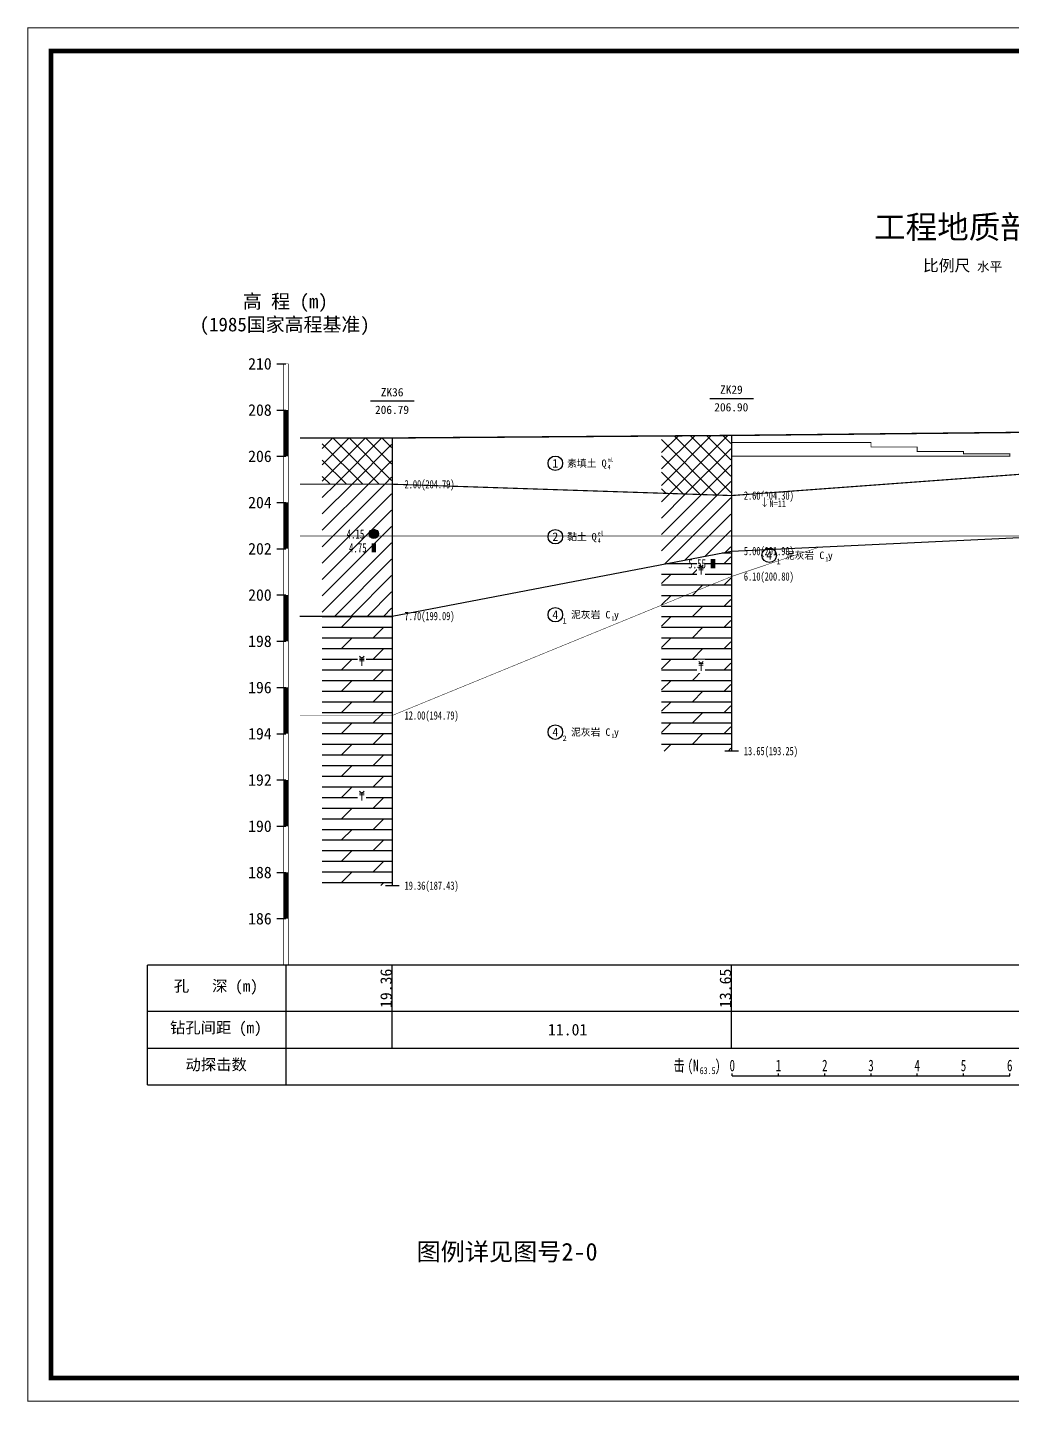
# Model space of a CAD drawing. Header units: millimetres. Extents: x -255 to 9196, y 129 to 426.
# Drawn here: x 7915.4 to 8128.4, y 129.3 to 426.4 of the extents above; entities that cross this region are included whole.
import ezdxf
from ezdxf.enums import TextEntityAlignment as Align

# ---------------------------------------------------------------- set-up
doc = ezdxf.new("R2010")
doc.units = ezdxf.units.MM
doc.linetypes.add('sx', pattern=[10, 5, 0, 5, 0])
for name, color, linetype in [('GiCAD_PouMian', 7, 'Continuous'), ('GICAD_QUYANG', 7, 'Continuous'), ('地质-原位曲线', 7, 'Continuous'), ('地质-图框', 7, 'Continuous'), ('地质-地层符号', 3, 'Continuous'), ('地质-地层线', 7, 'Continuous'), ('地质-地面线', 7, 'Continuous'), ('地质-填充花纹', 4, 'Continuous'), ('地质-文字', 7, 'Continuous'), ('地质-标注栏', 7, 'Continuous'), ('地质-标贯', 7, 'Continuous'), ('地质-钻孔', 7, 'Continuous')]:
    doc.layers.add(name, color=color, linetype=linetype)
doc.layers.add('不打印', color=7, linetype='Continuous', plot=False)
doc.styles.add('LZ_FONTS_FS', font='simfang.ttf', dxfattribs={"width": 0.7})
doc.styles.add('LZ_PMT_LINE', font='', dxfattribs={"height": 2})
doc.styles.get("Standard").update_dxf_attribs({"font": 'simfang.ttf', "height": 2.5})
doc.styles.add('地层编号', font='', dxfattribs={"width": 0.7, "height": 1.85})
doc.styles.add('层底标注', font='', dxfattribs={"width": 0.7, "height": 1.8})
doc.styles.add('岩土名称', font='simfang.ttf', dxfattribs={"width": 0.7, "height": 1.55})
doc.styles.add('时代', font='', dxfattribs={"width": 0.7, "height": 1.6})
doc.styles.add('标注栏数据', font='simfang.ttf', dxfattribs={"width": 0.7, "height": 2.5})
doc.styles.add('标注栏项目', font='simfang.ttf', dxfattribs={"width": 0.7, "height": 3})
doc.styles.add('标贯动探', font='', dxfattribs={"width": 0.7, "height": 1.45})
doc.styles.add('标题', font='simfang.ttf', dxfattribs={"width": 0.7, "height": 8})
doc.styles.add('钻孔标注', font='', dxfattribs={"width": 0.7, "height": 1.8})
doc.styles.add('高程系统', font='simfang.ttf', dxfattribs={"width": 0.7, "height": 3})
doc.styles.get('LZ_PMT_LINE').set_extended_font_data('SimSun')
doc.styles.get('地层编号').set_extended_font_data('FangSong_GB2312')
doc.styles.get('层底标注').set_extended_font_data('FangSong_GB2312')
doc.styles.get('时代').set_extended_font_data('FangSong_GB2312')
doc.styles.get('标贯动探').set_extended_font_data('FangSong_GB2312')
doc.styles.get('钻孔标注').set_extended_font_data('FangSong_GB2312')
doc.linetypes.add('bzhjcx', pattern='A,0.001,[2,XX1.shx,S=1,R=0,X=1,Y=0],-2', length=2.001)
doc.linetypes.add('swx', pattern='A,7,-1.5,["●",LZ_PMT_LINE,S=0.05,R=0,X=0,Y=0],-1.5', length=10)
pattern_1 = [(0, (0, 0), (0, 2.3), []), (45, (0, 0), (4e-16, 4.5999997), [3.252691, -6.5053825])]
pattern_2 = [(45, (0, 0), (-1.76776695, 1.76776695), [])]
pattern_3 = [(45, (0, 0), (-1.76776695, 1.76776695), []), (135, (0, 0), (-1.76776695, -1.76776695), [])]

# ---------------------------------------------------------------- blocks, each defined once
blk = doc.blocks.new('WipeoutBlock')
blk.add_wipeout([(0, 0), (0, 1), (1, 1), (1, 0)])
blk = doc.blocks.new('FHzhong.dwg')
at = {"color": 1, "lineweight": 0}
for p, q in [((1.06, 1.62), (0.57, 2.04)), ((0.57, 1.62), (1.53, 1.62)), ((0.57, 1.25), (1.53, 1.25)), ((1.05, 0), (1.05, 1.62)), ((1.06, 1.62), (1.53, 2.04))]:
    blk.add_line(p, q, dxfattribs=at)
blk = doc.blocks.new('FHqiang.dwg')
at = {"color": 1, "lineweight": 0}
for p, q in [((1.06, 1.62), (0.57, 2.04)), ((0.57, 1.62), (1.53, 1.62)), ((0.57, 1.32), (1.53, 1.32)), ((0.57, 1.02), (1.53, 1.02)), ((1.05, 0), (1.05, 1.62)), ((1.06, 1.62), (1.53, 2.04))]:
    blk.add_line(p, q, dxfattribs=at)
blk = doc.blocks.new('gkqy_yuan.dwg不标1')
at = {"layer": 'GiCAD_PouMian'}
h = blk.add_hatch(color=1, dxfattribs=at)
edge = h.paths.add_edge_path()
edge.add_arc((0, 0), 1, 0, 360)
at = {"layer": 'GICAD_QUYANG', "color": 1}
blk.add_circle((0, 0), 1, dxfattribs=at)
blk = doc.blocks.new('gkqy_yan.dwg不标1', base_point=(0, -1))
at = {"color": 1}
blk.add_solid([(-0.5, -2), (-0.5, 0), (0.5, -2), (0.5, 0)], dxfattribs=at)
blk = doc.blocks.new('gkbgfh')
at = {"linetype": 'Continuous'}
blk.add_wipeout([(-0.23, -0.2), (1.12, -0.2), (1.12, 2.33), (-0.23, 2.33)], dxfattribs=at).dxf.layer = '地质-标贯'
at = {"color": 1, "const_width": 0.1}
for points in [[(0.01, 0.61), (0.46, 0.08), (0.88, 0.64)], [(0.46, 2.13), (0.46, 0.08)]]:
    blk.add_lwpolyline(points, dxfattribs=at)

msp = doc.modelspace()

# ---------------------------------------------------------------- hatches: boundary and pattern name
at = {"layer": '地质-填充花纹', "linetype": 'Continuous'}
h = msp.add_hatch(dxfattribs=at)
h.set_pattern_fill('GKSTT', scale=0.5, style=0, pattern_type=2)
h.set_pattern_definition(pattern_3)
h.paths.add_polyline_path([(7994.17, 327.64), (7979.17, 327.64), (7979.17, 337.64), (7994.17, 337.64)])
h = msp.add_hatch(dxfattribs=at)
h.set_pattern_fill('GKSTT', scale=0.5, style=0, pattern_type=2)
h.set_pattern_definition(pattern_3)
h.paths.add_polyline_path([(8067.54, 325.2), (8052.54, 325.7), (8052.54, 338.08), (8067.54, 338.19)])
h = msp.add_hatch(dxfattribs=at)
h.set_pattern_fill('GKNXT', scale=0.5, style=0, pattern_type=2)
h.set_pattern_definition(pattern_2)
h.paths.add_polyline_path([(7994.17, 299.14), (7979.17, 299.14), (7979.17, 327.64), (7994.17, 327.64)])
h = msp.add_hatch(dxfattribs=at)
h.set_pattern_fill('GKNXT', scale=0.5, style=0, pattern_type=2)
h.set_pattern_definition(pattern_2)
h.paths.add_polyline_path([(8067.54, 325.2), (8067.54, 313.16), (8052.54, 310.29), (8052.54, 325.7)])
h = msp.add_hatch(dxfattribs=at)
h.set_pattern_fill('GKNHY1', scale=0.5, style=0, pattern_type=2)
h.set_pattern_definition(pattern_1)
h.paths.add_polyline_path([(8067.54, 307.63), (8052.54, 301.49), (8052.54, 310.29), (8067.54, 313.16)])
h = msp.add_hatch(dxfattribs=at)
h.set_pattern_fill('GKNHY1', scale=0.5, style=0, pattern_type=2)
h.set_pattern_definition(pattern_1)
h.paths.add_polyline_path([(8067.54, 269.94), (8052.54, 269.94), (8052.54, 301.49), (8067.54, 307.63)])
h = msp.add_hatch(dxfattribs=at)
h.set_pattern_fill('GKNHY1', scale=0.5, style=0, pattern_type=2)
h.set_pattern_definition(pattern_1)
h.paths.add_polyline_path([(7994.17, 277.64), (7979.17, 277.64), (7979.17, 299.14), (7994.17, 299.14)])
h = msp.add_hatch(dxfattribs=at)
h.set_pattern_fill('GKNHY1', scale=0.5, style=0, pattern_type=2)
h.set_pattern_definition(pattern_1)
h.paths.add_polyline_path([(7994.17, 240.84), (7979.17, 240.84), (7979.17, 277.64), (7994.17, 277.64)])

# ---------------------------------------------------------------- linework, layer by layer
at = {"color": 6, "linetype": 'swx', "const_width": 0.2, "flags": 128}
msp.add_lwpolyline([(7974.33, 316.44), (8299.66, 316.44)], dxfattribs=at)
at = {"layer": '地质-原位曲线', "color": 7, "linetype": 'Continuous'}
for p, q in [((8067.84, 199.69), (8067.84, 200.19)), ((8067.84, 199.69), (8127.84, 199.69)), ((8077.84, 199.69), (8077.84, 200.19)), ((8087.84, 199.69), (8087.84, 200.19)), ((8097.84, 199.69), (8097.84, 200.19)), ((8107.84, 199.69), (8107.84, 200.19)), ((8117.84, 199.69), (8117.84, 200.19)), ((8127.84, 199.69), (8127.84, 200.19))]:
    msp.add_line(p, q, dxfattribs=at)
at = {"layer": '地质-原位曲线', "color": 3, "linetype": 'Continuous', "const_width": 0.2, "flags": 128}
msp.add_lwpolyline([(8067.84, 336.69), (8097.84, 336.69), (8097.84, 336.19), (8097.84, 335.69), (8107.84, 335.69), (8107.84, 335.19), (8107.84, 334.69), (8117.84, 334.69), (8117.84, 334.19), (8127.84, 334.19), (8127.84, 333.69), (8067.84, 333.69)], dxfattribs=at)
at = {"layer": '地质-地层符号', "color": 7, "linetype": 'Continuous'}
for centre in [(8029.57, 332.17), (8029.57, 316.29), (8075.83, 312.27), (8029.57, 299.42), (8029.57, 274.03)]:
    msp.add_ellipse(centre, major_axis=(0, 1.57), ratio=1, dxfattribs=at)
at = {"layer": '地质-地层线', "color": 4, "const_width": 0.25, "flags": 128}
msp.add_lwpolyline([(7974.32, 327.64), (7994.32, 327.64), (8067.69, 325.19), (8218.34, 336.29), (8279.66, 329.69), (8299.66, 329.69)], dxfattribs=at)
at = {"layer": '地质-地层线', "color": 4, "linetype": 'bzhjcx', "flags": 128}
msp.add_lwpolyline([(7974.32, 299.14), (7994.32, 299.14), (8067.69, 313.19), (8218.34, 320.29), (8279.66, 323.94), (8299.66, 323.94)], dxfattribs=at)
at = {"layer": '地质-地层线', "color": 2, "const_width": 0.1, "flags": 128}
msp.add_lwpolyline([(7974.32, 277.64), (7994.32, 277.64), (8067.69, 307.69), (8086.85, 314.09)], dxfattribs=at)
at = {"layer": '地质-地面线', "color": 3, "linetype": 'Continuous', "const_width": 0.3}
msp.add_lwpolyline([(7974.32, 337.64), (7994.32, 337.64), (8067.69, 338.19), (8218.34, 339.79), (8279.66, 339.69), (8299.66, 339.69)], dxfattribs=at)
at = {"layer": '地质-标注栏', "color": 7, "linetype": 'Continuous', "const_width": 0.3}
for points in [[(7941.32, 223.69), (7941.32, 197.69)], [(7941.32, 197.69), (8309.66, 197.69)]]:
    msp.add_lwpolyline(points, dxfattribs=at)
at = {"layer": '地质-标注栏', "color": 7, "linetype": 'Continuous'}
for points in [[(7994.32, 213.69), (7994.32, 223.69)], [(8067.69, 213.69), (8067.69, 223.69)], [(7941.32, 213.69), (8309.66, 213.69)], [(7994.32, 205.69), (7994.32, 213.69)], [(8067.69, 205.69), (8067.69, 213.69)], [(8067.69, 205.69), (8067.69, 213.69)], [(7941.32, 205.69), (8309.66, 205.69)]]:
    msp.add_lwpolyline(points, dxfattribs=at)
at = {"layer": '地质-钻孔', "color": 7, "linetype": 'Continuous'}
for p, q in [((7989.58, 345.64), (7999.06, 345.64)), ((8062.95, 346.19), (8072.43, 346.19))]:
    msp.add_line(p, q, dxfattribs=at)
at = {"layer": '地质-钻孔', "color": 7, "linetype": 'sx', "const_width": 0.3, "flags": 128}
for points in [[(7994.32, 337.64), (7994.32, 240.84)], [(8067.69, 338.19), (8067.69, 269.94)]]:
    msp.add_lwpolyline(points, dxfattribs=at)
at = {"layer": '地质-钻孔', "color": 7, "linetype": 'Continuous', "const_width": 0.3, "flags": 128}
for points in [[(8066.19, 269.94), (8069.19, 269.94)], [(7992.82, 240.84), (7995.82, 240.84)]]:
    msp.add_lwpolyline(points, dxfattribs=at)

# ---------------------------------------------------------------- block references
at = {"layer": 'GICAD_QUYANG', "linetype": 'Continuous'}
for name, p in [('gkqy_yuan.dwg不标1', (7990.32, 316.89)), ('gkqy_yan.dwg不标1', (7990.32, 313.89))]:
    msp.add_blockref(name, p, dxfattribs=at)
at = {"layer": '地质-文字', "linetype": 'Continuous', "yscale": 130}
msp.add_blockref('WipeoutBlock', (7970.82, 223.69), dxfattribs=at)

# ---------------------------------------------------------------- texts
at = {"style": 'LZ_FONTS_FS'}
for s, height, p in [('比例尺', 2.5, (8109.08, 373.69, -12.5)), ('水平', 2, (8120.75, 373.71, -12.5))]:
    msp.add_text(s, height=height, dxfattribs=at).set_placement(p)
msp.add_text('图例详见图号2-0', height=3.83).set_placement((8019.13, 159.75), align=Align.CENTER)
at = {"layer": 'GiCAD_PouMian', "color": 7, "style": '标题'}
msp.add_text('工程地质剖面图', height=5, dxfattribs=at).set_placement((8098.52, 380.77))
at = {"layer": 'GICAD_QUYANG', "color": 1, "linetype": 'Continuous', "width": 0.7}
for s, p in [('4.15', (7984.45, 315.89)), ('4.75', (7984.95, 312.89))]:
    msp.add_text(s, height=2, dxfattribs=at).set_placement(p)
at = {"layer": '地质-原位曲线', "color": 7, "linetype": 'Continuous', "style": '标注栏数据', "width": 0.7}
for s, height, p in [('击', 2.5, (8055.15, 200.69)), ('(N', 2.5, (8058.17, 200.69)), (')', 2.5, (8064.1, 200.69)), ('63.5', 1.5, (8060.8, 200.07))]:
    msp.add_text(s, height=height, dxfattribs=at).set_placement(p)
for s, p in [('0', (8067.84, 200.69)), ('1', (8077.84, 200.69)), ('2', (8087.84, 200.69)), ('3', (8097.84, 200.69)), ('4', (8107.84, 200.69)), ('5', (8117.84, 200.69)), ('6', (8127.84, 200.69))]:
    msp.add_text(s, height=2.5, dxfattribs=at).set_placement(p, align=Align.CENTER)
at = {"layer": '地质-地层符号', "color": 7, "linetype": 'Continuous'}
for s, height, style, p in [('1', 1.85, '地层编号', (8028.93, 331.24)), ('素填土', 1.55, '岩土名称', (8032.13, 331.39)), ('Q', 1.6, '时代', (8039.57, 331.37)), ('2', 1.85, '地层编号', (8028.93, 315.37)), ('黏土', 1.55, '岩土名称', (8032.13, 315.52)), ('Q', 1.6, '时代', (8037.42, 315.49)), ('4', 1.85, '地层编号', (8075.19, 311.34)), ('泥灰岩', 1.55, '岩土名称', (8079.23, 311.49)), ('C', 1.6, '时代', (8086.67, 311.47)), ('y', 1.6, '时代', (8088.5, 311.47)), ('1', 1.2, '地层编号', (8077.4, 310.34)), ('4', 1.85, '地层编号', (8028.93, 298.49)), ('泥灰岩', 1.55, '岩土名称', (8032.97, 298.64)), ('C', 1.6, '时代', (8040.4, 298.62)), ('1', 1.2, '地层编号', (8031.13, 297.49)), ('y', 1.6, '时代', (8042.24, 298.62)), ('4', 1.85, '地层编号', (8028.93, 273.1)), ('泥灰岩', 1.55, '岩土名称', (8032.97, 273.25)), ('C', 1.6, '时代', (8040.4, 273.23)), ('y', 1.6, '时代', (8042.24, 273.23)), ('2', 1.2, '地层编号', (8031.13, 272.1))]:
    msp.add_text(s, height=height, dxfattribs=dict(at, style=style)).set_placement(p)
at = {"layer": '地质-地层符号', "color": 7, "linetype": 'Continuous', "style": '时代', "width": 0.8}
for s, p in [('ml', (8040.88, 332.43)), ('4', (8040.88, 330.87)), ('4', (8038.73, 314.99)), ('el', (8038.73, 316.56)), ('1', (8087.97, 310.97)), ('1', (8041.71, 298.12)), ('1', (8041.71, 272.73))]:
    msp.add_text(s, height=0.96, dxfattribs=at).set_placement(p)
at = {"layer": '地质-文字', "color": 7, "linetype": 'Continuous', "style": '高程系统'}
for s, p in [('高 程 (m)', (7961.98, 365.69)), ('(1985国家高程基准)', (7952.64, 360.69))]:
    msp.add_text(s, height=3, dxfattribs=at).set_placement(p)
at = {"layer": '地质-文字', "color": 7, "linetype": 'Continuous', "style": '层底标注', "width": 0.7}
for s, p in [('2.00(204.79)', (7996.97, 326.74)), ('2.60(204.30)', (8070.34, 324.29)), ('5.00(201.90)', (8070.34, 312.29)), ('6.10(200.80)', (8070.34, 306.79)), ('7.70(199.09)', (7996.97, 298.24)), ('12.00(194.79)', (7996.97, 276.74)), ('13.65(193.25)', (8070.34, 269.04)), ('19.36(187.43)', (7996.97, 239.94))]:
    msp.add_text(s, height=1.8, dxfattribs=at).set_placement(p)
at = {"layer": '地质-标注栏', "color": 7, "linetype": 'Continuous', "style": '标注栏项目'}
for s, p in [('孔   深 (m)', (7947.07, 217.19)), ('钻孔间距 (m)', (7946.23, 208.19)), ('动探击数', (7949.59, 200.19))]:
    msp.add_text(s, height=2.43, dxfattribs=at).set_placement(p, align=Align.BOTTOM_LEFT)
at = {"layer": '地质-标注栏', "color": 7, "linetype": 'Continuous', "style": '标注栏数据'}
for s, p in [('19.36', (7994.22, 214.37)), ('13.65', (8067.59, 214.37))]:
    msp.add_text(s, height=2.5, rotation=90, dxfattribs=at).set_placement(p)
msp.add_text('11.01', height=2.5, dxfattribs=at).set_placement((8027.98, 208.44))
at = {"layer": '地质-标贯', "color": 6, "linetype": 'Continuous', "style": '标贯动探', "width": 0.9}
msp.add_text('N=11', height=1.45, dxfattribs=at).set_placement((8075.89, 322.69))
at = {"layer": '地质-钻孔', "color": 7, "linetype": 'Continuous', "style": '钻孔标注'}
for s, p in [('ZK36', (7991.83, 346.64)), ('ZK29', (8065.2, 347.19)), ('206.90', (8063.95, 343.39)), ('206.79', (7990.58, 342.84))]:
    msp.add_text(s, height=1.8, dxfattribs=at).set_placement(p)

# ---------------------------------------------------------------- next in the draw order: linework, layer by layer
at = {"layer": '地质-文字', "color": 0, "linetype": 'Continuous'}
for p, q in [((7969.32, 353.69), (7971.32, 353.69)), ((7969.32, 343.69), (7971.32, 343.69)), ((7969.32, 333.69), (7971.32, 333.69)), ((7969.32, 323.69), (7971.32, 323.69)), ((7969.32, 313.69), (7971.32, 313.69)), ((7969.32, 303.69), (7971.32, 303.69)), ((7969.32, 293.69), (7971.32, 293.69)), ((7969.32, 283.69), (7971.32, 283.69)), ((7969.32, 273.69), (7971.32, 273.69)), ((7969.32, 263.69), (7971.32, 263.69)), ((7969.32, 253.69), (7971.32, 253.69)), ((7969.32, 243.69), (7971.32, 243.69)), ((7969.32, 233.69), (7971.32, 233.69))]:
    msp.add_line(p, q, dxfattribs=at)
at = {"layer": '地质-文字', "color": 0, "linetype": 'Continuous', "flags": 128}
for points, const_width in [([(7970.82, 353.69), (7971.82, 353.69)], 0.1), ([(7970.82, 353.69), (7970.82, 223.69)], 0.1), ([(7971.82, 353.69), (7971.82, 223.69)], 0.1), ([(7971.32, 343.69), (7971.32, 333.69)], 1), ([(7971.32, 323.69), (7971.32, 313.69)], 1), ([(7971.32, 303.69), (7971.32, 293.69)], 1), ([(7971.32, 283.69), (7971.32, 273.69)], 1), ([(7971.32, 263.69), (7971.32, 253.69)], 1), ([(7971.32, 243.69), (7971.32, 233.69)], 1), ([(7971.32, 223.69), (7971.32, 223.69)], 1)]:
    msp.add_lwpolyline(points, dxfattribs=dict(at, const_width=const_width))
at = {"layer": '地质-标注栏', "color": 7, "linetype": 'Continuous', "const_width": 0.3}
for points in [[(7941.32, 223.69), (8309.66, 223.69)], [(7971.32, 223.69), (7971.32, 197.69)]]:
    msp.add_lwpolyline(points, dxfattribs=at)

# ---------------------------------------------------------------- next in the draw order: block references
at = {"layer": '地质-填充花纹', "linetype": 'Continuous', "yscale": 2.838761826268114}
for p, xscale in [((8060.21, 307.75), 1.762031016555556), ((7986.83, 287.99), 1.762031016557375), ((8060.21, 286.85), 1.762031016555556), ((7986.83, 258.84), 1.762031016557375)]:
    msp.add_blockref('WipeoutBlock', p, dxfattribs=dict(at, xscale=xscale))

# ---------------------------------------------------------------- next in the draw order: block references
at = {"layer": 'GICAD_QUYANG', "linetype": 'Continuous'}
msp.add_blockref('gkqy_yan.dwg不标1', (8063.69, 310.44), dxfattribs=at)
at = {"layer": '地质-填充花纹', "linetype": 'Continuous'}
for name, p in [('FHqiang.dwg', (8060.04, 308.14)), ('FHqiang.dwg', (7986.67, 288.39)), ('FHzhong.dwg', (8060.04, 287.25)), ('FHzhong.dwg', (7986.67, 259.24))]:
    msp.add_blockref(name, p, dxfattribs=at)
at = {"layer": '地质-文字', "linetype": 'Continuous', "xscale": 5.589189189189165, "yscale": 2.778378378378386}
for p in [(7963.13, 352.44), (7963.13, 342.44), (7963.13, 332.44), (7963.13, 322.44), (7963.13, 312.44), (7963.13, 302.44), (7963.13, 292.44), (7963.13, 282.44), (7963.13, 272.44), (7963.13, 262.44), (7963.13, 252.44), (7963.13, 242.44), (7963.13, 232.44)]:
    msp.add_blockref('WipeoutBlock', p, dxfattribs=at)

# ---------------------------------------------------------------- next in the draw order: texts
at = {"layer": 'GICAD_QUYANG', "color": 1, "linetype": 'Continuous', "width": 0.7}
msp.add_text('5.55', height=2, dxfattribs=at).set_placement((8058.32, 309.44))

# ---------------------------------------------------------------- next in the draw order: linework, layer by layer
at = {"layer": '不打印', "linetype": 'Continuous', "const_width": 0.15}
msp.add_lwpolyline([(7915.49, 129.34), (8335.49, 129.34), (8335.49, 426.34), (7915.49, 426.34), (7915.49, 129.34)], dxfattribs=at)
at = {"layer": '地质-图框', "linetype": 'Continuous', "const_width": 1}
msp.add_lwpolyline([(7920.49, 134.34), (8330.49, 134.34), (8330.49, 421.34), (7920.49, 421.34), (7920.49, 134.34), (8330.49, 134.34)], dxfattribs=at)

# ---------------------------------------------------------------- next in the draw order: texts
at = {"layer": '地质-文字', "color": 7, "linetype": 'Continuous', "style": '高程系统'}
for s, p in [('210', (7963.13, 352.44)), ('208', (7963.13, 342.44)), ('206', (7963.13, 332.44)), ('204', (7963.13, 322.44)), ('202', (7963.13, 312.44)), ('200', (7963.13, 302.44)), ('198', (7963.13, 292.44)), ('196', (7963.13, 282.44)), ('194', (7963.13, 272.44)), ('192', (7963.13, 262.44)), ('190', (7963.13, 252.44)), ('188', (7963.13, 242.44)), ('186', (7963.13, 232.44))]:
    msp.add_text(s, height=2.5, dxfattribs=at).set_placement(p)

# ---------------------------------------------------------------- next in the draw order: block references
at = {"layer": '地质-标贯', "color": 7, "linetype": 'Continuous'}
msp.add_blockref('gkbgfh', (8074.39, 322.69), dxfattribs=at)

doc.saveas('drawing.dxf')
